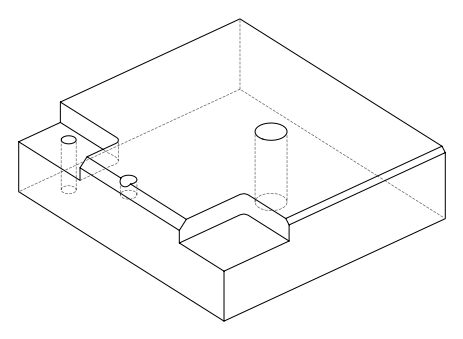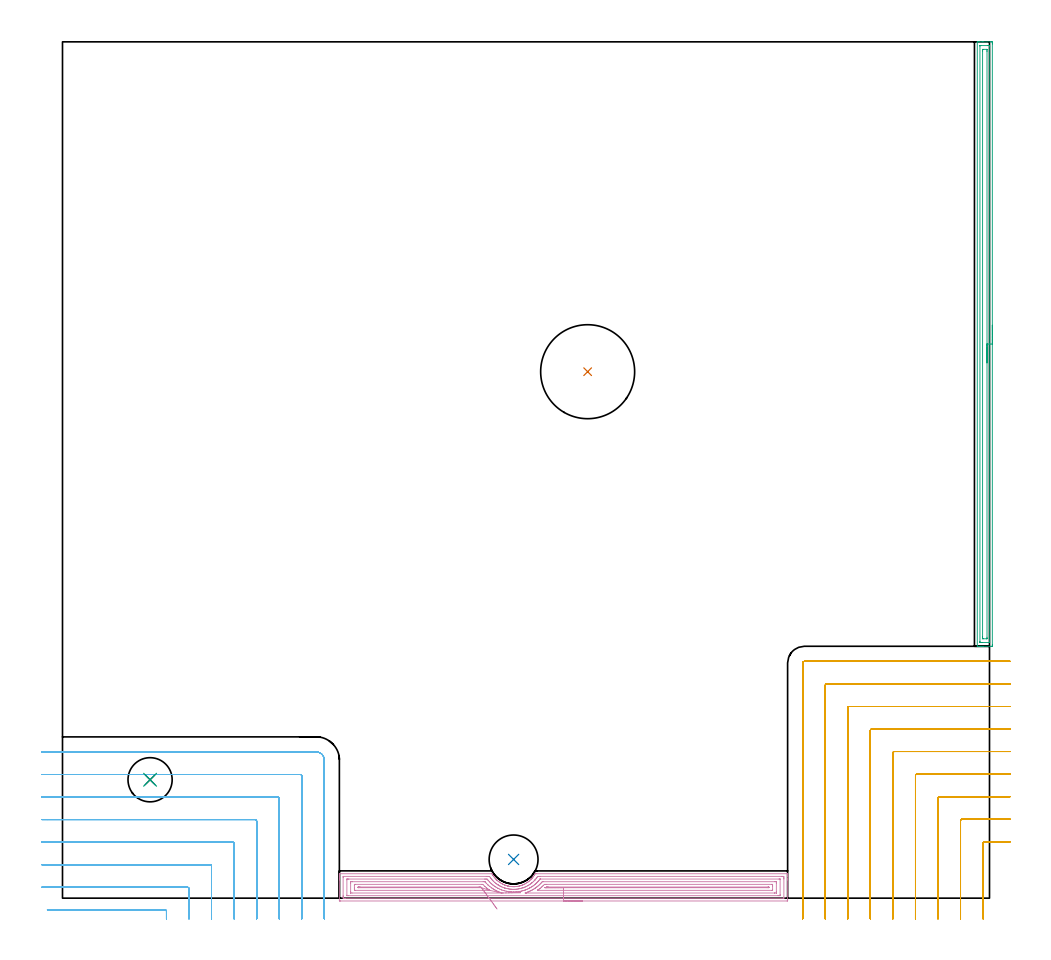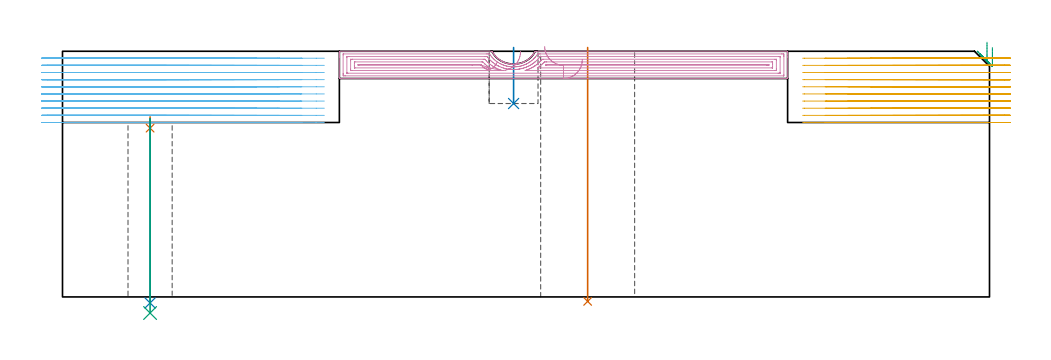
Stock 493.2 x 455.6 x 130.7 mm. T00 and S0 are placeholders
(PLAN: 9 operations, 6 tool changes, 77.8 min)
(1 INDEXABLE_INSERT_DRILL_THROUGH_HOLE_FROM_SOLID | STEP1HOLE_1 | NXT0302_038 | 0.54 min | 256520 mm3)
(2 INDEXABLE_INSERT_DRILL_BLIND_HOLE_FROM_SOLID | STEP1POCKET | UGT0302_005 | 0.12 min | 14730 mm3)
(3 AREA_MILL | FG_CHAMFER_SURFACE | UGT0205_001 | 7.94 min | 10464 mm3)
(4 AREA_MILL_1 | FG_CHAMFER_SURFACE_1 | UGT0205_001 | 11.38 min | 26234 mm3)
(5 MILL_CORNER_NOTCH_RECTANGULAR | CORNER_NOTCH_RECTANGULAR | NXT0201_012 | Follow Part, ap 4, ae 75% | 29.82 min | 543941 mm3)
(6 MILL_CORNER_NOTCH_RECTANGULAR_1 | CORNER_NOTCH_RECTANGULAR_1 | NXT0201_012 | Follow Part, ap 4, ae 75% | 27.08 min | 477050 mm3)
(7 SPOT_DRILL | STEP1HOLE | NXT0321_9005460120000 | 0.06 min | 186 mm3)
(8 DRILL_THROUGH_HOLE_INTO_CENTER | STEP1HOLE | NXT0301_065 | 0.4 min | 6250 mm3)
(9 DRILL_TO_ENLARGE_THROUGH_HOLE | STEP1HOLE | UGT0301_056 | 0.42 min | 33741 mm3)
(TOOL NXT0302_038 | Index. Insert Drill 50mm [880-D5000L50-04] | D50 PA176 FL200 Z2)
(TOOL UGT0302_005 | Indexable Insert Drill 26mm | D26 PA180 FL50 Z2)
(TOOL UGT0205_001 | Chamfer Mill 20 x 3 x 45 deg. | D20 FL50 Z2)
(TOOL NXT0201_012 | ENDMILL 16mm [2P460-1600-NA 1630] | D16 FL38 Z6)
(TOOL NXT0321_9005460120000 | NC Spot Drill, 142deg, 12mm, Carbide, Uncoated | D12 PA142 FL30 Z2)
(TOOL NXT0301_065 | Carbide Drill 9.4mm [860.1-0940-075A1-MM 2214] | D9.4 PA140 FL98 Z2)
(TOOL UGT0301_056 | Twist Drill 23.5 mm | D23.5 PA118 FL155 Z2)
(OP 1 INDEXABLE_INSERT_DRILL_THROUGH_HOLE_FROM_SOLID)
G17 G21 G94 G90
T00 M6
G54
G17 G0 G90 X279.4 Y280.1 S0 M3
G43 Z140.7 H1
G94 G81 G98 Z-2.373 F250. R132.7
G80
M5
M2
(OP 2 INDEXABLE_INSERT_DRILL_BLIND_HOLE_FROM_SOLID)
G17 G21 G94 G90
T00 M6
G54
G17 G0 G90 X240. Y20.6 S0 M3
G43 Z140.7 H0
G94 G81 G98 Z102.9 F250. R132.7
G80
M5
M2
(OP 3 AREA_MILL)
G17 G21 G94 G90
T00 M6
G54
G17 G0 G90 X494.7 Y304.8 S1061 M3
G43 Z140.7 H0
Z132.7
G94 G1 Y304.762 Z131.828 F250.
Y304.648 Z130.964
Y304.459 Z130.112
Y304.197 Z129.28
Y303.863 Z128.474
Y303.46 Z127.7
Y302.992 Z126.964
Y302.46 Z126.272
Y301.871 Z125.629
Y301.228 Z125.04
Y300.536 Z124.508
Y299.8 Z124.04
Y299.026 Z123.637
Y298.22 Z123.303
Y297.388 Z123.041
Y296.537 Z122.852
Y295.672 Z122.738
Y294.8 Z122.7
Y135.024
X494.699 Y134.605 Z122.701
X494.695 Y134.136 Z122.703
X494.692 Y134.009 Z122.706
X494.231 Y134. Z123.166
X489.817 Z127.577
X489.249 Z128.147
X488.935 Z128.462
X488.367 Z129.029
X488.052 Z129.343
X487.034 Z130.365
X486.709 Y134.007 Z130.681
X486.702 Y134.008 Z130.688
X486.7 Y134.159 Z130.7
Y455.441
X486.702 Y455.593 Z130.688
X486.71 Y455.6 Z130.681
X487.035 Z130.365
X487.422 Z129.977
X488.052 Z129.343
X489.249 Z128.147
X489.817 Z127.577
X493.947 Z123.45
X494.231 Y455.597 Z123.166
X494.692 Y455.591 Z122.706
X494.695 Y455.464 Z122.703
X494.699 Y454.995 Z122.701
X494.7 Y454.52 Z122.7
Y294.8
X493.286 Z124.114
X493.285 Y136.183 Z124.115
X493.284 Y136.079 Z124.116
X493.281 Y136.029 Z124.119
X493.28 Y136.011 Z124.12
X493.237 Y136.009 Z124.163
X492.85 Y136.002 Z124.55
X489.321 Y136. Z128.079
X488.935 Y136.001 Z128.465
X488.436 Y136.002 Z128.964
X488.221 Y136.01 Z129.179
X488.121 Y136.015 Z129.279
X488.115 Y136.326 Z129.285
Y136.39
Y453.417
X488.116 Y453.521 Z129.284
X488.119 Y453.571 Z129.281
X488.12 Y453.589 Z129.28
X488.163 Y453.591 Z129.237
X488.55 Y453.598 Z128.85
X492.079 Y453.6 Z125.321
X492.465 Z124.935
X492.964 Y453.598 Z124.436
X493.179 Y453.59 Z124.221
X493.279 Y453.585 Z124.121
X493.285 Y453.274 Z124.115
Y453.21
X493.286 Y294.8 Z124.114
X491.872 Z125.528
X491.871 Y138.776 Z125.529
X491.868 Y138.175 Z125.532
X491.865 Y138.032 Z125.535
X491.856 Y138.01 Z125.544
X491.814 Y138.004 Z125.586
X491.755 Y138.001 Z125.645
X489.817 Z127.583
X489.644 Y138.005 Z127.756
X489.535 Y138.01 Z127.865
X489.532 Y138.078 Z127.868
X489.529 Y138.175 Z127.871
X489.528 Y138.467 Z127.872
Y139.068
X489.529 Y450.824 Z127.871
X489.532 Y451.425 Z127.868
X489.535 Y451.568 Z127.865
X489.544 Y451.59 Z127.856
X489.586 Y451.596 Z127.814
X489.645 Y451.599 Z127.755
X491.583 Z125.817
X491.756 Y451.595 Z125.644
X491.865 Y451.59 Z125.535
X491.868 Y451.522 Z125.532
X491.87 Y451.425 Z125.53
X491.871 Y451.133 Z125.529
X491.872 Y450.532 Z125.528
Y294.8
Y293.928 Z125.566
Y293.064 Z125.68
Y292.212 Z125.869
Y291.38 Z126.132
Y290.574 Z126.465
Y289.8 Z126.868
Y289.064 Z127.337
Y288.372 Z127.868
Y287.729 Z128.457
Y287.14 Z129.101
Y286.609 Z129.793
Y286.14 Z130.528
Y285.737 Z131.302
Y285.403 Z132.108
Y285.141 Z132.94
Y284.952 Z133.792
Y284.838 Z134.657
Y284.8 Z135.528
G0 Z140.7
M5
M2
(OP 4 AREA_MILL_1)
G17 G21 G94 G90
T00 M6
G54
G17 G0 G90 X276.55 Y-1.5 S1061 M3
G43 Z140.7 H0
Z126.2
G94 G1 X276.512 Z125.328 F250.
X276.398 Z124.463
X276.209 Z123.612
X275.947 Z122.78
X275.613 Z121.974
X275.21 Z121.2
X274.742 Z120.464
X274.21 Z119.772
X273.621 Z119.129
X272.978 Z118.54
X272.286 Z118.008
X271.55 Z117.54
X270.776 Z117.137
X269.97 Z116.803
X269.138 Z116.541
X268.286 Z116.352
X267.422 Z116.238
X266.55 Z116.2
X147.901
X147.58 Y-1.497 Z116.202
X147.31 Y-1.492 Z116.206
X147.3 Y-1.217 Z116.48
Y9.756 Z127.45
Y10.338 Z128.035
Y10.646 Z128.342
Y11.228 Z128.924
Y11.536 Z129.231
Y12.153 Z129.852
Y12.603 Z130.302
X147.307 Y12.957 Z130.649
X147.31 Y12.997 Z130.688
X147.455 Y13. Z130.7
X228.19
X228.513 Y12.994 Z130.691
X228.585 Y12.886 Z130.586
X228.721 Y12.647 Z130.347
X228.853 Y12.426 Z130.126
X229.036 Y12.121 Z129.82
X229.125 Y11.981 Z129.678
X229.171 Y11.914 Z129.613
X229.377 Y11.616 Z129.315
X229.654 Y11.235 Z128.934
X229.826 Y11.013 Z128.713
X229.974 Y10.829 Z128.529
X230.002 Y10.795 Z128.494
X230.391 Y10.351 Z128.047
X230.569 Y10.162 Z127.858
X230.638 Y10.088 Z127.784
X230.866 Y9.856 Z127.555
X230.893 Y9.829 Z127.527
X230.972 Y9.756 Z127.452
X231.088 Y9.645 Z127.345
X231.163 Y9.574 Z127.274
X231.28 Y9.466 Z127.162
X231.288 Y9.459 Z127.155
X231.461 Y9.306 Z127.002
X231.529 Y9.245 Z126.941
X231.785 Y9.031 Z126.728
X232.373 Y8.579 Z126.278
X232.464 Y8.513 Z126.213
X232.676 Y8.363 Z126.063
X233.119 Y8.078 Z125.777
X233.567 Y7.806 Z125.506
X233.605 Y7.785 Z125.485
X233.771 Y7.693 Z125.392
X233.988 Y7.581 Z125.278
X234.113 Y7.516 Z125.213
X234.277 Y7.434 Z125.134
X234.459 Y7.345 Z125.044
X234.903 Y7.148 Z124.845
X235.054 Y7.085 Z124.784
X235.182 Y7.033 Z124.732
X235.326 Y6.976 Z124.671
X235.35 Y6.966 Z124.662
X235.509 Y6.907 Z124.604
X235.774 Y6.808 Z124.506
X236.242 Y6.661 Z124.358
X236.687 Y6.536 Z124.234
X236.863 Y6.492 Z124.191
X236.957 Y6.469 Z124.168
X237.111 Y6.432 Z124.129
X237.133 Y6.427 Z124.124
X237.427 Y6.365 Z124.064
X237.578 Y6.334 Z124.033
X238.025 Y6.258 Z123.956
X238.47 Y6.197 Z123.896
X238.792 Y6.165 Z123.861
X238.916 Y6.154 Z123.847
X238.945 Y6.152 Z123.844
X239.259 Y6.128 Z123.826
X239.361 Y6.121 Z123.819
X239.752 Y6.105 Z123.801
X239.993 Z123.803
X240.076 Y6.11 Z123.795
X240.253 Y6.109 Z123.801
X240.394 Y6.113 Z123.808
X240.4 Y6.114
X240.679 Y6.126 Z123.818
X240.699 Z123.819
X241.145 Y6.157 Z123.854
X241.316 Y6.175 Z123.873
X241.51 Y6.195 Z123.894
X241.571 Y6.203 Z123.899
X241.59 Y6.204 Z123.902
X242.036 Y6.267 Z123.966
X242.482 Y6.345 Z124.045
X242.928 Y6.44 Z124.14
X243.136 Y6.492 Z124.192
X243.373 Y6.551 Z124.25
X243.52 Y6.593 Z124.292
X243.801 Y6.675 Z124.372
X244.228 Y6.808 Z124.506
X244.572 Y6.944 Z124.642
X244.694 Y6.992 Z124.69
X244.86 Y7.057 Z124.757
X244.931 Y7.085 Z124.785
X245.14 Y7.169 Z124.865
X245.156 Y7.176 Z124.872
X245.515 Y7.335 Z125.035
X245.604 Y7.375 Z125.074
X246.047 Y7.596 Z125.293
X246.229 Y7.694 Z125.392
X246.939 Y8.116 Z125.816
X247.171 Y8.272 Z125.972
X247.629 Y8.578 Z126.278
X247.83 Y8.726 Z126.426
X248.28 Y9.09 Z126.787
X248.366 Y9.162 Z126.859
X248.722 Y9.464 Z127.164
X249.086 Y9.816 Z127.516
X249.173 Y9.901 Z127.6
X249.466 Y10.201 Z127.897
X249.6 Y10.336 Z128.035
X249.613 Y10.35 Z128.049
X249.793 Y10.568 Z128.268
X249.857 Y10.646 Z128.343
X249.897 Y10.695 Z128.393
X250.343 Y11.235 Z128.934
X250.504 Y11.446 Z129.145
X250.955 Y12.121 Z129.82
X251.413 Y12.876 Z130.575
X251.487 Y12.994 Z130.692
X252.276 Y13. Z130.7
X385.645
X385.79 Y12.997 Z130.688
X385.793 Y12.957 Z130.649
X385.8 Y12.603 Z130.302
Y12.153 Z129.852
Y11.536 Z129.231
Y10.338 Z128.035
Y9.756 Z127.45
Y-0.926 Z116.771
X385.798 Y-1.22 Z116.478
X385.79 Y-1.492 Z116.206
X385.517 Y-1.499 Z116.199
X266.55 Y-1.5 Z116.2
Y-0.086 Z117.614
X150.577
X149.731 Y-0.082 Z117.618
X149.685 Y-0.079 Z117.621
X149.31 Y-0.036 Z117.664
X149.303 Y0.345 Z118.045
X149.301 Y0.854 Z118.554
X149.3 Y1.238 Z118.938
X149.301 Y11.029 Z128.729
X149.308 Y11.536 Z129.236
X149.31 Y11.577 Z129.277
X149.486 Y11.583 Z129.283
X149.585 Y11.585 Z129.285
X225.464 Y11.586 Z129.286
X226.358 Y11.584 Z129.284
X226.405 Y11.582 Z129.282
X227.204 Y11.536 Z129.236
X227.298 Y11.405 Z129.105
X227.614 Y10.962 Z128.662
X227.844 Y10.646 Z128.346
X228.19 Y10.2 Z127.9
X228.57 Y9.756 Z127.456
X229.082 Y9.204 Z126.904
X229.426 Y8.866 Z126.566
X229.974 Y8.365 Z126.065
X230.451 Y7.975 Z125.675
X230.866 Y7.657 Z125.357
X231.2 Y7.417 Z125.117
X231.692 Y7.085 Z124.785
X231.758 Y7.042 Z124.742
X231.873 Y6.971 Z124.671
X232.65 Y6.528 Z124.228
X232.782 Y6.458 Z124.158
X233.304 Y6.195 Z123.895
X233.542 Y6.084 Z123.784
X233.745 Y5.993 Z123.693
X234.434 Y5.714 Z123.414
X234.607 Y5.648 Z123.348
X234.885 Y5.548 Z123.248
X235.27 Y5.419 Z123.119
X235.326 Y5.4 Z123.1
X235.368 Y5.388 Z123.088
X235.653 Y5.305 Z123.005
X236.219 Y5.158 Z122.858
X236.414 Y5.11 Z122.81
X237.111 Y4.966 Z122.666
X237.522 Y4.895 Z122.595
X238.003 Y4.826 Z122.526
X238.197 Y4.802 Z122.502
X238.727 Y4.749 Z122.449
X238.895 Y4.737 Z122.437
X239.497 Y4.704 Z122.404
X239.787 Y4.696 Z122.396
X240.392 Y4.701 Z122.401
X240.679 Y4.713 Z122.413
X241.238 Y4.748 Z122.448
X241.571 Y4.778 Z122.478
X242.045 Y4.832 Z122.532
X242.463 Y4.892 Z122.592
X242.815 Y4.954 Z122.654
X243.355 Y5.062 Z122.762
X243.556 Y5.105 Z122.805
X244.247 Y5.276 Z122.976
X244.27 Y5.282 Z122.982
X244.35 Y5.305 Z123.005
X244.954 Y5.49 Z123.19
X245.034 Y5.516 Z123.216
X245.14 Y5.554 Z123.254
X245.602 Y5.734 Z123.434
X246.032 Y5.905 Z123.605
X246.236 Y5.992 Z123.692
X246.699 Y6.195 Z123.895
X246.88 Y6.282 Z123.982
X246.924 Y6.303 Z124.003
X247.436 Y6.574 Z124.274
X247.816 Y6.793 Z124.493
X247.999 Y6.902 Z124.602
X248.297 Y7.085 Z124.785
X248.546 Y7.247 Z124.947
X248.708 Y7.356 Z125.056
X249.074 Y7.611 Z125.311
X249.559 Y7.975 Z125.675
X249.575 Y7.988 Z125.688
X249.6 Y8.008 Z125.708
X249.769 Y8.144 Z125.844
X250.492 Y8.782 Z126.482
X250.535 Y8.823 Z126.523
X250.579 Y8.866 Z126.566
X250.978 Y9.271 Z126.971
X251.384 Y9.692 Z127.392
X251.414 Y9.726 Z127.426
X251.439 Y9.756 Z127.456
X251.815 Y10.216 Z127.916
X252.164 Y10.646 Z128.346
X252.213 Y10.709 Z128.409
X252.276 Y10.793 Z128.493
X252.579 Y11.234 Z128.934
X252.787 Y11.536 Z129.236
X253.125 Y11.579 Z129.279
X253.168 Y11.581 Z129.281
X254.011 Y11.586 Z129.286
X254.061
X382.523
X383.369 Y11.582 Z129.282
X383.415 Y11.579 Z129.279
X383.79 Y11.536 Z129.236
X383.797 Y11.155 Z128.855
X383.799 Y10.646 Z128.346
X383.8 Y10.262 Z127.962
X383.799 Y0.471 Z118.171
X383.792 Y-0.036 Z117.664
X383.79 Y-0.077 Z117.623
X383.614 Y-0.083 Z117.617
X383.515 Y-0.085 Z117.615
X266.55 Y-0.086 Z117.614
Y1.328 Z119.028
X151.885 Y1.329 Z119.029
X151.469 Y1.331 Z119.031
X151.331 Y1.334 Z119.034
X151.315 Y1.335 Z119.035
X151.31 Y1.374 Z119.074
X151.304 Y1.463 Z119.163
X151.301 Y1.576 Z119.276
Y9.756 Z127.456
X151.302 Y9.922 Z127.622
X151.31 Y10.092 Z127.792
X151.322 Y10.165 Z127.865
X151.365 Y10.167 Z127.867
X151.469 Y10.169 Z127.869
X151.945 Y10.171 Z127.871
X152.361
X224.621
X225.098 Y10.17 Z127.87
X225.513 Y10.168 Z127.868
X225.924 Y10.164 Z127.864
X226.245 Y9.756 Z127.456
X226.405 Y9.555 Z127.255
X227.004 Y8.866 Z126.566
X227.298 Y8.549 Z126.249
X227.872 Y7.975 Z125.675
X228.19 Y7.682 Z125.382
X228.509 Y7.401 Z125.101
X228.892 Y7.085 Z124.785
X229.082 Y6.935 Z124.635
X229.697 Y6.471 Z124.171
X229.974 Y6.285 Z123.985
X230.111 Y6.195 Z123.895
X230.575 Y5.903 Z123.603
X230.866 Y5.733 Z123.433
X231.621 Y5.305 Z123.005
X231.758 Y5.233 Z122.933
X231.904 Y5.159 Z122.859
X232.65 Y4.815 Z122.515
X233.5 Y4.457 Z122.157
X233.542 Y4.441 Z122.141
X233.615 Y4.415 Z122.115
X234.434 Y4.14 Z121.84
X234.83 Y4.02 Z121.72
X235.326 Y3.887 Z121.587
X236.027 Y3.715 Z121.415
X236.219 Y3.676 Z121.376
X236.988 Y3.525 Z121.225
X237.111 Y3.504 Z121.204
X237.134 Y3.501 Z121.201
X238.003 Y3.393 Z121.093
X238.151 Y3.376 Z121.076
X238.895 Y3.319 Z121.019
X239.114 Y3.306 Z121.006
X239.787 Y3.282 Z120.982
X240.029 Y3.283 Z120.983
X240.679 Y3.296 Z120.996
X240.898 Y3.307 Z121.007
X241.571 Y3.351 Z121.051
X241.731 Y3.365 Z121.065
X242.463 Y3.445 Z121.145
X242.534 Y3.454 Z121.154
X243.012 Y3.525 Z121.225
X243.304 Y3.576 Z121.276
X243.355 Y3.586 Z121.286
X244.041 Y3.731 Z121.431
X244.247 Y3.778 Z121.478
X244.755 Y3.908 Z121.608
X245.14 Y4.013 Z121.713
X245.449 Y4.106 Z121.806
X246.032 Y4.29 Z121.99
X246.125 Y4.322 Z122.022
X246.37 Y4.415 Z122.115
X246.766 Y4.572 Z122.272
X246.924 Y4.637 Z122.337
X247.393 Y4.836 Z122.536
X247.816 Y5.027 Z122.727
X248.004 Y5.117 Z122.817
X248.382 Y5.305 Z123.005
X248.595 Y5.417 Z123.117
X248.708 Y5.479 Z123.179
X249.158 Y5.746 Z123.446
X249.6 Y6.011 Z123.711
X249.713 Y6.082 Z123.782
X249.885 Y6.195 Z123.895
X250.246 Y6.441 Z124.141
X250.492 Y6.613 Z124.313
X250.762 Y6.816 Z124.516
X251.11 Y7.085 Z124.785
X251.262 Y7.208 Z124.908
X251.384 Y7.311 Z125.011
X251.738 Y7.623 Z125.323
X252.133 Y7.975 Z125.675
X252.207 Y8.045 Z125.745
X252.276 Y8.112 Z125.812
X252.649 Y8.494 Z126.194
X253.006 Y8.866 Z126.566
X253.084 Y8.95 Z126.65
X253.168 Y9.047 Z126.747
X253.488 Y9.437 Z127.137
X253.748 Y9.756 Z127.456
X253.887 Y9.929 Z127.629
X254.061 Y10.147 Z127.847
X254.082 Y10.165 Z127.865
X254.092 Y10.168 Z127.868
X254.12 Y10.17 Z127.87
X254.179 Y10.171 Z127.871
X254.298
X381.215
X381.631 Y10.169 Z127.869
X381.769 Y10.166 Z127.866
X381.785 Y10.165 Z127.865
X381.79 Y10.126 Z127.826
X381.796 Y10.037 Z127.737
X381.799 Y9.924 Z127.624
Y1.744 Z119.444
X381.798 Y1.578 Z119.278
X381.79 Y1.408 Z119.108
X381.778 Y1.335 Z119.035
X381.735 Y1.333 Z119.033
X381.631 Y1.331 Z119.031
X381.155 Y1.329 Z119.029
X380.739 Y1.328 Z119.028
X266.55
Y2.743 Z120.443
X246.924
X246.814 Y2.744 Z120.444
X246.409 Y2.75 Z120.45
X246.122 Y2.758 Z120.458
X246.761 Y2.967 Z120.667
X246.924 Y3.025 Z120.725
X247.289 Y3.16 Z120.86
X247.478 Y3.233 Z120.933
X247.816 Y3.366 Z121.066
X247.929 Y3.412 Z121.112
X248.201 Y3.525 Z121.225
X248.554 Y3.679 Z121.379
X248.708 Y3.749 Z121.449
X249.159 Y3.965 Z121.665
X249.6 Y4.185 Z121.885
X249.751 Y4.264 Z121.964
X250.026 Y4.415 Z122.115
X250.32 Y4.586 Z122.286
X250.492 Y4.689 Z122.389
X250.873 Y4.924 Z122.624
X251.384 Y5.251 Z122.951
X251.417 Y5.273 Z122.973
X251.464 Y5.305 Z123.005
X251.941 Y5.639 Z123.339
X252.276 Y5.889 Z123.589
X252.449 Y6.023 Z123.723
X252.663 Y6.195 Z123.895
X252.938 Y6.425 Z124.125
X253.168 Y6.622 Z124.322
X253.414 Y6.841 Z124.541
X253.683 Y7.085 Z124.785
X253.877 Y7.269 Z124.969
X254.061 Y7.448 Z125.148
X254.321 Y7.715 Z125.415
X254.569 Y7.975 Z125.675
X254.752 Y8.176 Z125.876
X254.953 Y8.403 Z126.103
X255.169 Y8.65 Z126.35
X255.263 Y8.75 Z126.45
X255.954 Y8.757 Z126.457
X379.064
X379.751 Y8.751 Z126.451
X379.786
X379.79 Y8.713 Z126.413
X379.795 Y8.614 Z126.314
X379.798 Y8.417 Z126.117
X379.8 Y8.022 Z125.722
Y3.525 Z121.225
X379.798 Y3.103 Z120.803
X379.794 Y2.892 Z120.592
X379.79 Y2.787 Z120.487
X379.782 Y2.749 Z120.449
X379.733 Y2.748 Z120.448
X378.955 Y2.743 Z120.443
X378.846
X266.55
Y4.157 Z121.857
X253.168
X252.91 Y4.159 Z121.859
X252.738 Y4.161 Z121.861
X252.697 Y4.163 Z121.863
X252.793 Y4.236 Z121.936
X252.922 Y4.33 Z122.03
X253.042 Y4.415 Z122.115
X253.116 Y4.467 Z122.167
X253.168 Y4.504 Z122.204
X253.628 Y4.846 Z122.546
X254.061 Y5.174 Z122.874
X254.134 Y5.232 Z122.932
X254.221 Y5.305 Z123.005
X254.953 Y5.94 Z123.64
X255.234 Y6.195 Z123.895
X255.547 Y6.493 Z124.193
X255.845 Y6.783 Z124.483
X256.338 Y7.284 Z124.984
X256.397 Y7.336 Z125.036
X256.483 Y7.339 Z125.039
X256.737 Y7.341 Z125.041
X257.371 Y7.343 Z125.043
X257.629
X377.429
X377.601 Y7.341 Z125.041
X377.738 Y7.338 Z125.038
X377.778 Y7.336 Z125.036
X377.79 Y7.328 Z125.028
X377.792 Y7.294 Z124.994
X377.796 Y7.085 Z124.785
X377.8 Y6.457 Z124.157
Y6.195 Z123.895
Y4.677 Z122.377
X377.799 Y4.415 Z122.115
X377.797 Y4.258 Z121.958
X377.793 Y4.18 Z121.88
X377.791 Y4.166 Z121.866
X377.76 Y4.163 Z121.863
X377.687 Y4.16 Z121.86
X377.428 Y4.157 Z121.857
X266.55
Y5.571 Z123.271
X257.629
X257.361 Y5.572 Z123.272
X257.178 Y5.575 Z123.275
X257.123 Y5.578 Z123.278
X257.104 Y5.582 Z123.282
X257.122 Y5.602 Z123.302
X257.18 Y5.662 Z123.362
X257.227 Y5.706 Z123.406
X257.473 Y5.922 Z123.622
X257.629 Y5.925 Z123.625
X257.897 Y5.928 Z123.628
X258.163 Y5.929 Z123.629
X258.521
X375.386 Y5.928 Z123.628
X375.655 Y5.927 Z123.627
X375.749 Y5.924 Z123.624
X375.788 Y5.922 Z123.622
X375.791 Y5.9 Z123.6
X375.797 Y5.785 Z123.485
X375.793 Y5.635 Z123.335
X375.79 Y5.587 Z123.287
X375.78 Y5.578 Z123.278
X375.744 Y5.577 Z123.277
X375.386 Y5.573 Z123.273
X375.119 Y5.571 Z123.271
X374.761
X266.55
X265.678 Z123.309
X264.813 Z123.423
X263.962 Z123.612
X263.13 Z123.874
X262.324 Z124.208
X261.55 Z124.611
X260.814 Z125.08
X260.122 Z125.611
X259.479 Z126.2
X258.89 Z126.843
X258.358 Z127.535
X257.89 Z128.271
X257.487 Z129.045
X257.153 Z129.851
X256.891 Z130.683
X256.702 Z131.535
X256.588 Z132.399
X256.55 Z133.271
G0 X243.667 Y2.907 Z130.608
G1 X243.643 Y2.906 Z129.736
X243.543 Y2.905 Z128.869
X243.368 Y2.902 Z128.015
X243.119 Y2.898 Z127.179
X242.798 Y2.893 Z126.367
X242.407 Y2.887 Z125.587
X241.951 Y2.879 Z124.844
X241.431 Y2.871 Z124.143
X240.852 Y2.862 Z123.491
X240.218 Y2.851 Z122.891
X239.535 Y2.841 Z122.349
X238.807 Y2.829 Z121.869
X238.039 Y2.817 Z121.454
X237.239 Y2.804 Z121.107
X236.411 Y2.791 Z120.831
X235.563 Y2.777 Z120.629
X234.7 Y2.763 Z120.501
X233.829 Y2.749 Z120.449
X233.542 Y2.745 Z120.445
X233.433 Y2.743 Z120.443
X154.036
X153.348 Y2.749 Z120.449
X153.314
X153.31 Y2.787 Z120.487
X153.305 Y2.886 Z120.586
X153.302 Y3.083 Z120.783
X153.3 Y3.478 Z121.178
Y7.975 Z125.675
X153.302 Y8.397 Z126.097
X153.306 Y8.608 Z126.308
X153.31 Y8.713 Z126.413
X153.318 Y8.751 Z126.451
X153.367 Y8.752 Z126.452
X154.145 Y8.757 Z126.457
X154.254
X223.838
X224.621 Y8.752 Z126.452
X224.737 Y8.75 Z126.45
X224.779 Y8.709 Z126.409
X224.825 Y8.663 Z126.363
X225.432 Y7.975 Z125.675
X225.513 Y7.887 Z125.587
X226.314 Y7.085 Z124.785
X226.405 Y6.998 Z124.698
X227.164 Y6.328 Z124.028
X227.298 Y6.22 Z123.92
X227.329 Y6.195 Z123.895
X228.19 Y5.549 Z123.249
X228.54 Y5.305 Z123.005
X229.082 Y4.952 Z122.652
X229.352 Y4.783 Z122.483
X229.963 Y4.425 Z122.125
X229.982 Y4.415 Z122.115
X230.558 Y4.108 Z121.808
X230.866 Y3.956 Z121.656
X231.735 Y3.548 Z121.248
X232.65 Y3.183 Z120.883
X233.335 Y2.936 Z120.636
X233.542 Y2.859 Z120.559
X233.829 Y2.749 Z120.449
X227.3 Y4.162 Z121.862
X227.298 Y4.161 Z121.861
X226.663 Y4.157 Z121.857
X155.671
X155.499 Y4.159 Z121.859
X155.361 Y4.162 Z121.862
X155.322 Y4.164 Z121.864
X155.31 Y4.172 Z121.872
X155.308 Y4.206 Z121.906
X155.304 Y4.415 Z122.115
X155.3 Y5.043 Z122.743
Y5.305 Z123.005
Y6.823 Z124.523
X155.301 Y7.085 Z124.785
X155.303 Y7.242 Z124.942
X155.307 Y7.32 Z125.02
X155.309 Y7.334 Z125.034
X155.34 Y7.337 Z125.037
X155.413 Y7.34 Z125.04
X155.672 Y7.343 Z125.043
X222.837 Y7.342 Z125.042
X223.475 Y7.339 Z125.039
X223.598 Y7.336 Z125.036
X223.629 Y7.328 Z125.028
X224.621 Y6.326 Z124.026
X224.762 Y6.195 Z123.895
X225.513 Y5.532 Z123.232
X225.785 Y5.305 Z123.005
X226.405 Y4.83 Z122.53
X226.966 Y4.415 Z122.115
X227.298 Y4.172 Z121.872
X227.3 Y4.162 Z121.862
X222.901 Y5.58 Z123.28
X222.895 Y5.578 Z123.278
X222.837 Y5.575 Z123.275
X222.569 Y5.572 Z123.272
X217.947 Y5.571 Z123.271
X157.714
X157.445 Y5.573 Z123.273
X157.351 Y5.576 Z123.276
X157.312 Y5.578 Z123.278
X157.309 Y5.6 Z123.3
X157.303 Y5.715 Z123.415
X157.307 Y5.865 Z123.565
X157.31 Y5.913 Z123.613
X157.32 Y5.922 Z123.622
X157.356 Y5.923 Z123.623
X157.714 Y5.927 Z123.627
X157.981 Y5.929 Z123.629
X158.339
X221.586
X221.945 Y5.928 Z123.628
X222.215 Y5.925 Z123.625
X222.562 Y5.919 Z123.619
X222.837 Y5.652 Z123.352
X222.894 Y5.589 Z123.289
X222.901 Y5.58 Z123.28
X223.315 Y5.014 Z122.763
X223.755 Y4.413 Z122.308
X224.217 Y3.782 Z121.92
X224.696 Y3.127 Z121.602
X225.191 Y2.451 Z121.355
X225.696 Y1.761 Z121.183
X226.208 Y1.062 Z121.086
X226.723 Y0.358 Z121.064
X227.237 Y-0.345 Z121.119
X227.746 Y-1.041 Z121.249
X228.247 Y-1.725 Z121.455
X228.735 Y-2.392 Z121.733
X229.208 Y-3.037 Z122.082
X229.66 Y-3.655 Z122.5
X230.089 Y-4.242 Z122.982
X230.492 Y-4.792 Z123.527
X230.865 Y-5.302 Z124.128
X231.206 Y-5.767 Z124.783
G0 Z140.7
M5
M2
(OP 5 MILL_CORNER_NOTCH_RECTANGULAR)
G17 G21 G94 G90
T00 M6
G54
G17 G0 G90 X504.2 Y30. S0 M3
G43 Z140.804 H1
Z127.004
G94 G1 X501.2 F250.
X490.593 F500.
G3 X489.8 Y29.207 R0.8
G1 Y-7.743
Y-8.
X489.792 Y-11. F250.
G0 Z140.804
X504.2 Y42.
Z127.004
G1 X501.2
X478.593 F500.
G3 X477.8 Y41.207 R0.8
G1 Y-7.743
Y-8.
X477.79 Y-11. F250.
G0 Z140.804
X504.2 Y54.
Z127.004
G1 X501.2
X466.594 F500.
G3 X465.8 Y53.206 R0.8
G1 Y-7.743
Y-8.
X465.789 Y-11. F250.
G0 Z140.804
X504.2 Y66.
Z127.004
G1 X501.2
X454.594 F500.
G3 X453.8 Y65.206 R0.8
G1 Y-7.743
X453.799 Y-8.
X453.787 Y-11. F250.
G0 Z140.804
X504.2 Y78.
Z127.004
G1 X501.2
X442.594 F500.
G3 X441.8 Y77.206 R0.8
G1 Y-7.743
X441.799 Y-8.
X441.783 Y-11. F250.
G0 Z140.804
X504.2 Y90.
Z127.004
G1 X501.2
X430.595 F500.
G3 X429.8 Y89.205 R0.8
G1 Y-7.743
X429.799 Y-8.
X429.778 Y-11. F250.
G0 Z140.804
X504.2 Y102.
Z127.004
G1 X501.2
X418.595 F500.
G3 X417.8 Y101.205 R0.8
G1 Y-7.743
G2 X417.799 Y-8. R24.
G1 X417.767 Y-11. F250.
G0 Z140.804
X504.2 Y114.
Z127.004
G1 X501.2
X406.595 F500.
G3 X405.8 Y113.205 R0.8
G1 Y-7.743
G2 X405.797 Y-8. R12.
G1 X405.733 Y-10.999 F250.
G0 Z140.804
X504.2 Y126.
Z127.004
G1 X501.2
X394.8 F500.
G3 X393.8 Y125. R1.
G1 Y-7.743
Y-10.743 F250.
G0 Z140.804
X504.2 Y30.
Z123.203
G1 X501.2
X490.593 F500.
G3 X489.8 Y29.207 R0.8
G1 Y-8.
Y-11. F250.
G0 Z140.804
X504.2 Y42.
Z123.203
G1 X501.2
X478.593 F500.
G3 X477.8 Y41.207 R0.8
G1 Y29.207
Y-8.
Y-11. F250.
G0 Z140.804
X504.2 Y54.
Z123.203
G1 X501.2
X466.594 F500.
G3 X465.8 Y53.206 R0.8
G1 Y41.207
Y-8.
Y-11. F250.
G0 Z140.804
X504.2 Y66.
Z123.203
G1 X501.2
X454.594 F500.
G3 X453.8 Y65.206 R0.8
G1 Y53.206
Y-8.
Y-11. F250.
G0 Z140.804
X504.2 Y78.
Z123.203
G1 X501.2
X442.594 F500.
G3 X441.8 Y77.206 R0.8
G1 Y65.206
Y-8.
X441.799 Y-11. F250.
G0 Z140.804
X504.2 Y90.
Z123.203
G1 X501.2
X430.595 F500.
G3 X429.8 Y89.205 R0.8
G1 Y77.206
Y-8.
X429.799 Y-11. F250.
G0 Z140.804
X504.2 Y102.
Z123.203
G1 X501.2
X418.595 F500.
G3 X417.8 Y101.205 R0.8
G1 Y89.205
Y-8.
X417.799 Y-11. F250.
G0 Z140.804
X504.2 Y114.
Z123.203
G1 X501.2
X406.595 F500.
G3 X405.8 Y113.205 R0.8
G1 Y101.205
Y-8.
X405.798 Y-11. F250.
G0 Z140.804
X504.2 Y126.
Z123.203
G1 X501.2
X394.8 F500.
G3 X393.8 Y125. R1.
G1 Y-7.99
Y-10.99 F250.
G0 Z140.804
X504.2 Y30.
Z119.403
G1 X501.2
X490.593 F500.
G3 X489.8 Y29.207 R0.8
G1 Y-8.
Y-11. F250.
G0 Z140.804
X504.2 Y42.
Z119.403
G1 X501.2
X478.593 F500.
G3 X477.8 Y41.207 R0.8
G1 Y-8.
Y-11. F250.
G0 Z140.804
X504.2 Y54.
Z119.403
G1 X501.2
X466.594 F500.
G3 X465.8 Y53.206 R0.8
G1 Y-8.
Y-11. F250.
G0 Z140.804
X504.2 Y66.
Z119.403
G1 X501.2
X454.594 F500.
G3 X453.8 Y65.206 R0.8
G1 Y-8.
Y-11. F250.
G0 Z140.804
X504.2 Y78.
Z119.403
G1 X501.2
X442.594 F500.
G3 X441.8 Y77.206 R0.8
G1 Y-8.
Y-11. F250.
G0 Z140.804
X504.2 Y90.
Z119.403
G1 X501.2
X430.595 F500.
G3 X429.8 Y89.205 R0.8
G1 Y-8.
Y-11. F250.
G0 Z140.804
X504.2 Y102.
Z119.403
G1 X501.2
X418.595 F500.
G3 X417.8 Y101.205 R0.8
G1 Y-8.
Y-11. F250.
G0 Z140.804
X504.2 Y114.
Z119.403
G1 X501.2
X406.595 F500.
G3 X405.8 Y113.205 R0.8
G1 Y-8.
Y-11. F250.
G0 Z140.804
X504.2 Y126.
Z119.403
G1 X501.2
X394.8 F500.
G3 X393.8 Y125. R1.
G1 Y-8.
Y-11. F250.
G0 Z140.804
X504.2 Y30.
Z115.603
G1 X501.2
X490.593 F500.
G3 X489.8 Y29.207 R0.8
G1 Y-8.
Y-11. F250.
G0 Z140.804
X504.2 Y42.
Z115.603
G1 X501.2
X478.593 F500.
G3 X477.8 Y41.207 R0.8
G1 Y-8.
Y-11. F250.
G0 Z140.804
X504.2 Y54.
Z115.603
G1 X501.2
X466.594 F500.
G3 X465.8 Y53.206 R0.8
G1 Y-8.
Y-11. F250.
G0 Z140.804
X504.2 Y66.
Z115.603
G1 X501.2
X454.594 F500.
G3 X453.8 Y65.206 R0.8
G1 Y-8.
Y-11. F250.
G0 Z140.804
X504.2 Y78.
Z115.603
G1 X501.2
X442.594 F500.
G3 X441.8 Y77.206 R0.8
G1 Y-8.
Y-11. F250.
G0 Z140.804
X504.2 Y90.
Z115.603
G1 X501.2
X430.595 F500.
G3 X429.8 Y89.205 R0.8
G1 Y-8.
Y-11. F250.
G0 Z140.804
X504.2 Y102.
Z115.603
G1 X501.2
X418.595 F500.
G3 X417.8 Y101.205 R0.8
G1 Y-8.
Y-11. F250.
G0 Z140.804
X504.2 Y114.
Z115.603
G1 X501.2
X406.595 F500.
G3 X405.8 Y113.205 R0.8
G1 Y-8.
Y-11. F250.
G0 Z140.804
X504.2 Y126.
Z115.603
G1 X501.2
X394.8 F500.
G3 X393.8 Y125. R1.
G1 Y-8.
Y-11. F250.
G0 Z140.804
X504.2 Y30.
Z111.802
G1 X501.2
X490.593 F500.
G3 X489.8 Y29.207 R0.8
G1 Y-8.
Y-11. F250.
G0 Z140.804
X504.2 Y42.
Z111.802
G1 X501.2
X478.593 F500.
G3 X477.8 Y41.207 R0.8
G1 Y-8.
Y-11. F250.
G0 Z140.804
X504.2 Y54.
Z111.802
G1 X501.2
X466.594 F500.
G3 X465.8 Y53.206 R0.8
G1 Y-8.
Y-11. F250.
G0 Z140.804
X504.2 Y66.
Z111.802
G1 X501.2
X454.594 F500.
G3 X453.8 Y65.206 R0.8
G1 Y-8.
Y-11. F250.
G0 Z140.804
X504.2 Y78.
Z111.802
G1 X501.2
X442.594 F500.
G3 X441.8 Y77.206 R0.8
G1 Y-8.
Y-11. F250.
G0 Z140.804
X504.2 Y90.
Z111.802
G1 X501.2
X430.595 F500.
G3 X429.8 Y89.205 R0.8
G1 Y-8.
Y-11. F250.
G0 Z140.804
X504.2 Y102.
Z111.802
G1 X501.2
X418.595 F500.
G3 X417.8 Y101.205 R0.8
G1 Y-8.
Y-11. F250.
G0 Z140.804
X504.2 Y114.
Z111.802
G1 X501.2
X406.595 F500.
G3 X405.8 Y113.205 R0.8
G1 Y-8.
Y-11. F250.
G0 Z140.804
X504.2 Y126.
Z111.802
G1 X501.2
X394.8 F500.
G3 X393.8 Y125. R1.
G1 Y-8.
Y-11. F250.
G0 Z140.804
X504.2 Y30.
Z108.002
G1 X501.2
X490.593 F500.
G3 X489.8 Y29.207 R0.8
G1 Y-8.
Y-11. F250.
G0 Z140.804
X504.2 Y42.
Z108.002
G1 X501.2
X478.593 F500.
G3 X477.8 Y41.207 R0.8
G1 Y-8.
Y-11. F250.
G0 Z140.804
X504.2 Y54.
Z108.002
G1 X501.2
X466.594 F500.
G3 X465.8 Y53.206 R0.8
G1 Y-8.
Y-11. F250.
G0 Z140.804
X504.2 Y66.
Z108.002
G1 X501.2
X454.594 F500.
G3 X453.8 Y65.206 R0.8
G1 Y-8.
Y-11. F250.
G0 Z140.804
X504.2 Y78.
Z108.002
G1 X501.2
X442.594 F500.
G3 X441.8 Y77.206 R0.8
G1 Y-8.
Y-11. F250.
G0 Z140.804
X504.2 Y90.
Z108.002
G1 X501.2
X430.595 F500.
G3 X429.8 Y89.205 R0.8
G1 Y-8.
Y-11. F250.
G0 Z140.804
X504.2 Y102.
Z108.002
G1 X501.2
X418.595 F500.
G3 X417.8 Y101.205 R0.8
G1 Y-8.
Y-11. F250.
G0 Z140.804
X504.2 Y114.
Z108.002
G1 X501.2
X406.595 F500.
G3 X405.8 Y113.205 R0.8
G1 Y-8.
Y-11. F250.
G0 Z140.804
X504.2 Y126.
Z108.002
G1 X501.2
X394.8 F500.
G3 X393.8 Y125. R1.
G1 Y-8.
Y-11. F250.
G0 Z140.804
X504.2 Y30.
Z104.201
G1 X501.2
X490.593 F500.
G3 X489.8 Y29.207 R0.8
G1 Y-8.
Y-11. F250.
G0 Z140.804
X504.2 Y42.
Z104.201
G1 X501.2
X478.593 F500.
G3 X477.8 Y41.207 R0.8
G1 Y-8.
Y-11. F250.
G0 Z140.804
X504.2 Y54.
Z104.201
G1 X501.2
X466.594 F500.
G3 X465.8 Y53.206 R0.8
G1 Y-8.
Y-11. F250.
G0 Z140.804
X504.2 Y66.
Z104.201
G1 X501.2
X454.594 F500.
G3 X453.8 Y65.206 R0.8
G1 Y-8.
Y-11. F250.
G0 Z140.804
X504.2 Y78.
Z104.201
G1 X501.2
X442.594 F500.
G3 X441.8 Y77.206 R0.8
G1 Y-8.
Y-11. F250.
G0 Z140.804
X504.2 Y90.
Z104.201
G1 X501.2
X430.595 F500.
G3 X429.8 Y89.205 R0.8
G1 Y-8.
Y-11. F250.
G0 Z140.804
X504.2 Y102.
Z104.201
G1 X501.2
X418.595 F500.
G3 X417.8 Y101.205 R0.8
G1 Y-8.
Y-11. F250.
G0 Z140.804
X504.2 Y114.
Z104.201
G1 X501.2
X406.595 F500.
G3 X405.8 Y113.205 R0.8
G1 Y-8.
Y-11. F250.
G0 Z140.804
X504.2 Y126.
Z104.201
G1 X501.2
X394.8 F500.
G3 X393.8 Y125. R1.
G1 Y-8.
Y-11. F250.
G0 Z140.804
X504.2 Y30.
Z100.401
G1 X501.2
X490.593 F500.
G3 X489.8 Y29.207 R0.8
G1 Y-8.
Y-11. F250.
G0 Z140.804
X504.2 Y42.
Z100.401
G1 X501.2
X478.593 F500.
G3 X477.8 Y41.207 R0.8
G1 Y-8.
Y-11. F250.
G0 Z140.804
X504.2 Y54.
Z100.401
G1 X501.2
X466.594 F500.
G3 X465.8 Y53.206 R0.8
G1 Y-8.
Y-11. F250.
G0 Z140.804
X504.2 Y66.
Z100.401
G1 X501.2
X454.594 F500.
G3 X453.8 Y65.206 R0.8
G1 Y-8.
Y-11. F250.
G0 Z140.804
X504.2 Y78.
Z100.401
G1 X501.2
X442.594 F500.
G3 X441.8 Y77.206 R0.8
G1 Y-8.
Y-11. F250.
G0 Z140.804
X504.2 Y90.
Z100.401
G1 X501.2
X430.595 F500.
G3 X429.8 Y89.205 R0.8
G1 Y-8.
Y-11. F250.
G0 Z140.804
X504.2 Y102.
Z100.401
G1 X501.2
X418.595 F500.
G3 X417.8 Y101.205 R0.8
G1 Y-8.
Y-11. F250.
G0 Z140.804
X504.2 Y114.
Z100.401
G1 X501.2
X406.595 F500.
G3 X405.8 Y113.205 R0.8
G1 Y-8.
Y-11. F250.
G0 Z140.804
X504.2 Y126.
Z100.401
G1 X501.2
X394.8 F500.
G3 X393.8 Y125. R1.
G1 Y-8.
Y-11. F250.
G0 Z140.804
X504.2 Y30.
Z96.6
G1 X501.2
X490.593 F500.
G3 X489.8 Y29.207 R0.8
G1 Y-8.
Y-11. F250.
G0 Z140.804
X504.2 Y42.
Z96.6
G1 X501.2
X478.593 F500.
G3 X477.8 Y41.207 R0.8
G1 Y-8.
Y-11. F250.
G0 Z140.804
X504.2 Y54.
Z96.6
G1 X501.2
X466.594 F500.
G3 X465.8 Y53.206 R0.8
G1 Y-8.
Y-11. F250.
G0 Z140.804
X504.2 Y66.
Z96.6
G1 X501.2
X454.594 F500.
G3 X453.8 Y65.206 R0.8
G1 Y-8.
Y-11. F250.
G0 Z140.804
X504.2 Y78.
Z96.6
G1 X501.2
X442.594 F500.
G3 X441.8 Y77.206 R0.8
G1 Y-8.
Y-11. F250.
G0 Z140.804
X504.2 Y90.
Z96.6
G1 X501.2
X430.595 F500.
G3 X429.8 Y89.205 R0.8
G1 Y-8.
Y-11. F250.
G0 Z140.804
X504.2 Y102.
Z96.6
G1 X501.2
X418.595 F500.
G3 X417.8 Y101.205 R0.8
G1 Y-8.
Y-11. F250.
G0 Z140.804
X504.2 Y114.
Z96.6
G1 X501.2
X406.595 F500.
G3 X405.8 Y113.205 R0.8
G1 Y-8.
Y-11. F250.
G0 Z140.804
X504.2 Y126.
Z96.6
G1 X501.2
X394.8 F500.
G3 X393.8 Y125. R1.
G1 Y-8.
Y-11. F250.
G0 Z140.804
X504.2 Y30.
Z92.8
G1 X501.2
X490.593 F500.
G3 X489.8 Y29.207 R0.8
G1 Y-8.
Y-11. F250.
G0 Z140.804
X504.2 Y42.
Z92.8
G1 X501.2
X478.593 F500.
G3 X477.8 Y41.207 R0.8
G1 Y-8.
Y-11. F250.
G0 Z140.804
X504.2 Y54.
Z92.8
G1 X501.2
X466.594 F500.
G3 X465.8 Y53.206 R0.8
G1 Y-8.
Y-11. F250.
G0 Z140.804
X504.2 Y66.
Z92.8
G1 X501.2
X454.594 F500.
G3 X453.8 Y65.206 R0.8
G1 Y-8.
Y-11. F250.
G0 Z140.804
X504.2 Y78.
Z92.8
G1 X501.2
X442.594 F500.
G3 X441.8 Y77.206 R0.8
G1 Y-8.
Y-11. F250.
G0 Z140.804
X504.2 Y90.
Z92.8
G1 X501.2
X430.595 F500.
G3 X429.8 Y89.205 R0.8
G1 Y-8.
Y-11. F250.
G0 Z140.804
X504.2 Y102.
Z92.8
G1 X501.2
X418.595 F500.
G3 X417.8 Y101.205 R0.8
G1 Y-8.
Y-11. F250.
G0 Z140.804
X504.2 Y114.
Z92.8
G1 X501.2
X406.595 F500.
G3 X405.8 Y113.205 R0.8
G1 Y-8.
Y-11. F250.
G0 Z140.804
X504.2 Y126.
Z92.8
G1 X501.2
X394.8 F500.
G3 X393.8 Y125. R1.
G1 Y-8.
Y-11. F250.
G0 Z140.804
M5
M2
(OP 6 MILL_CORNER_NOTCH_RECTANGULAR_1)
G17 G21 G94 G90
T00 M6
G54
G17 G0 G90 X55.31 Y-11. S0 M3
G43 Z140.804 H1
Z127.004
G94 G1 X55.3 Y-8. F250.
Y-7.743 F500.
Y-6.993
G3 X54.507 Y-6.2 R0.8
G1 X-5.056
X-8.056 F250.
G0 Z140.804
X67.311 Y-11.
Z127.004
G1 X67.3 Y-8.
Y-7.743 F500.
Y5.007
G3 X66.507 Y5.8 R0.8
G1 X-8.
X-11. F250.
G0 Z140.804
X79.313 Y-11.
Z127.004
G1 X79.301 Y-8.
X79.3 Y-7.743 F500.
Y17.006
G3 X78.506 Y17.8 R0.8
G1 X-8.
X-11. F250.
G0 Z140.804
X91.317 Y-11.
Z127.004
G1 X91.301 Y-8.
X91.3 Y-7.743 F500.
Y29.006
G3 X90.506 Y29.8 R0.8
G1 X-8.
X-11. F250.
G0 Z140.804
X103.322 Y-11.
Z127.004
G1 X103.301 Y-8.
X103.3 Y-7.743 F500.
Y41.005
G3 X102.505 Y41.8 R0.8
G1 X-8.
X-11. F250.
G0 Z140.804
X115.333 Y-11.
Z127.004
G1 X115.301 Y-8.
G2 X115.3 Y-7.743 R24. F500.
G1 Y53.005
G3 X114.505 Y53.8 R0.8
G1 X-8.
X-11. F250.
G0 Z140.804
X127.367 Y-10.999
Z127.004
G1 X127.303 Y-8.
G2 X127.3 Y-7.743 R12. F500.
G1 Y65.005
G3 X126.505 Y65.8 R0.8
G1 X-8.
X-11. F250.
G0 Z140.804
X139.3 Y-10.743
Z127.004
G1 Y-7.743
Y73.5 F500.
G3 X135. Y77.8 R4.3
G1 X-8.
X-11. F250.
G0 Z140.804
X55.3 Y-11.
Z123.203
G1 Y-8.
Y-6.993 F500.
G3 X54.507 Y-6.2 R0.8
G1 X-5.056
X-8.056 F250.
G0 Z140.804
X67.3 Y-11.
Z123.203
G1 Y-8.
Y-6.993 F500.
Y5.006
G3 X66.507 Y5.8 R0.8
G1 X-8.
X-11. F250.
G0 Z140.804
X79.3 Y-11.
Z123.203
G1 Y-8.
Y5.006 F500.
Y17.006
G3 X78.506 Y17.8 R0.8
G1 X-8.
X-11. F250.
G0 Z140.804
X91.301 Y-11.
Z123.203
G1 X91.3 Y-8.
Y17.006 F500.
Y29.006
G3 X90.506 Y29.8 R0.8
G1 X-8.
X-11. F250.
G0 Z140.804
X103.301 Y-11.
Z123.203
G1 X103.3 Y-8.
Y29.006 F500.
Y41.005
G3 X102.505 Y41.8 R0.8
G1 X-8.
X-11. F250.
G0 Z140.804
X115.301 Y-11.
Z123.203
G1 X115.3 Y-8.
Y41.005 F500.
Y53.005
G3 X114.505 Y53.8 R0.8
G1 X-8.
X-11. F250.
G0 Z140.804
X127.302 Y-11.
Z123.203
G1 X127.3 Y-8.
Y53.005 F500.
Y65.005
G3 X126.505 Y65.8 R0.8
G1 X-8.
X-11. F250.
G0 Z140.804
X139.3 Y-10.99
Z123.203
G1 Y-7.99
Y73.5 F500.
G3 X135. Y77.8 R4.3
G1 X-8.
X-11. F250.
G0 Z140.804
X55.3 Y-11.
Z119.403
G1 Y-8.
Y-6.993 F500.
G3 X54.507 Y-6.2 R0.8
G1 X-5.056
X-8.056 F250.
G0 Z140.804
X67.3 Y-11.
Z119.403
G1 Y-8.
Y5.007 F500.
G3 X66.507 Y5.8 R0.8
G1 X-8.
X-11. F250.
G0 Z140.804
X79.3 Y-11.
Z119.403
G1 Y-8.
Y17.006 F500.
G3 X78.506 Y17.8 R0.8
G1 X-8.
X-11. F250.
G0 Z140.804
X91.3 Y-11.
Z119.403
G1 Y-8.
Y29.006 F500.
G3 X90.506 Y29.8 R0.8
G1 X-8.
X-11. F250.
G0 Z140.804
X103.3 Y-11.
Z119.403
G1 Y-8.
Y41.005 F500.
G3 X102.505 Y41.8 R0.8
G1 X-8.
X-11. F250.
G0 Z140.804
X115.3 Y-11.
Z119.403
G1 Y-8.
Y53.005 F500.
G3 X114.505 Y53.8 R0.8
G1 X-8.
X-11. F250.
G0 Z140.804
X127.3 Y-11.
Z119.403
G1 Y-8.
Y65.005 F500.
G3 X126.505 Y65.8 R0.8
G1 X-8.
X-11. F250.
G0 Z140.804
X139.3 Y-11.
Z119.403
G1 Y-8.
Y73.5 F500.
G3 X135. Y77.8 R4.3
G1 X-8.
X-11. F250.
G0 Z140.804
X55.3 Y-11.
Z115.603
G1 Y-8.
Y-6.993 F500.
G3 X54.507 Y-6.2 R0.8
G1 X-5.056
X-8.056 F250.
G0 Z140.804
X67.3 Y-11.
Z115.603
G1 Y-8.
Y5.007 F500.
G3 X66.507 Y5.8 R0.8
G1 X-8.
X-11. F250.
G0 Z140.804
X79.3 Y-11.
Z115.603
G1 Y-8.
Y17.006 F500.
G3 X78.506 Y17.8 R0.8
G1 X-8.
X-11. F250.
G0 Z140.804
X91.3 Y-11.
Z115.603
G1 Y-8.
Y29.006 F500.
G3 X90.506 Y29.8 R0.8
G1 X-8.
X-11. F250.
G0 Z140.804
X103.3 Y-11.
Z115.603
G1 Y-8.
Y41.005 F500.
G3 X102.505 Y41.8 R0.8
G1 X-8.
X-11. F250.
G0 Z140.804
X115.3 Y-11.
Z115.603
G1 Y-8.
Y53.005 F500.
G3 X114.505 Y53.8 R0.8
G1 X-8.
X-11. F250.
G0 Z140.804
X127.3 Y-11.
Z115.603
G1 Y-8.
Y65.005 F500.
G3 X126.505 Y65.8 R0.8
G1 X-8.
X-11. F250.
G0 Z140.804
X139.3 Y-11.
Z115.603
G1 Y-8.
Y73.5 F500.
G3 X135. Y77.8 R4.3
G1 X-8.
X-11. F250.
G0 Z140.804
X55.3 Y-11.
Z111.802
G1 Y-8.
Y-6.993 F500.
G3 X54.507 Y-6.2 R0.8
G1 X-5.056
X-8.056 F250.
G0 Z140.804
X67.3 Y-11.
Z111.802
G1 Y-8.
Y5.007 F500.
G3 X66.507 Y5.8 R0.8
G1 X-8.
X-11. F250.
G0 Z140.804
X79.3 Y-11.
Z111.802
G1 Y-8.
Y17.006 F500.
G3 X78.506 Y17.8 R0.8
G1 X-8.
X-11. F250.
G0 Z140.804
X91.3 Y-11.
Z111.802
G1 Y-8.
Y29.006 F500.
G3 X90.506 Y29.8 R0.8
G1 X-8.
X-11. F250.
G0 Z140.804
X103.3 Y-11.
Z111.802
G1 Y-8.
Y41.005 F500.
G3 X102.505 Y41.8 R0.8
G1 X-8.
X-11. F250.
G0 Z140.804
X115.3 Y-11.
Z111.802
G1 Y-8.
Y53.005 F500.
G3 X114.505 Y53.8 R0.8
G1 X-8.
X-11. F250.
G0 Z140.804
X127.3 Y-11.
Z111.802
G1 Y-8.
Y65.005 F500.
G3 X126.505 Y65.8 R0.8
G1 X-8.
X-11. F250.
G0 Z140.804
X139.3 Y-11.
Z111.802
G1 Y-8.
Y73.5 F500.
G3 X135. Y77.8 R4.3
G1 X-8.
X-11. F250.
G0 Z140.804
X55.3 Y-11.
Z108.002
G1 Y-8.
Y-6.993 F500.
G3 X54.507 Y-6.2 R0.8
G1 X-5.056
X-8.056 F250.
G0 Z140.804
X67.3 Y-11.
Z108.002
G1 Y-8.
Y5.007 F500.
G3 X66.507 Y5.8 R0.8
G1 X-8.
X-11. F250.
G0 Z140.804
X79.3 Y-11.
Z108.002
G1 Y-8.
Y17.006 F500.
G3 X78.506 Y17.8 R0.8
G1 X-8.
X-11. F250.
G0 Z140.804
X91.3 Y-11.
Z108.002
G1 Y-8.
Y29.006 F500.
G3 X90.506 Y29.8 R0.8
G1 X-8.
X-11. F250.
G0 Z140.804
X103.3 Y-11.
Z108.002
G1 Y-8.
Y41.005 F500.
G3 X102.505 Y41.8 R0.8
G1 X-8.
X-11. F250.
G0 Z140.804
X115.3 Y-11.
Z108.002
G1 Y-8.
Y53.005 F500.
G3 X114.505 Y53.8 R0.8
G1 X-8.
X-11. F250.
G0 Z140.804
X127.3 Y-11.
Z108.002
G1 Y-8.
Y65.005 F500.
G3 X126.505 Y65.8 R0.8
G1 X-8.
X-11. F250.
G0 Z140.804
X139.3 Y-11.
Z108.002
G1 Y-8.
Y73.5 F500.
G3 X135. Y77.8 R4.3
G1 X-8.
X-11. F250.
G0 Z140.804
X55.3 Y-11.
Z104.201
G1 Y-8.
Y-6.993 F500.
G3 X54.507 Y-6.2 R0.8
G1 X-5.056
X-8.056 F250.
G0 Z140.804
X67.3 Y-11.
Z104.201
G1 Y-8.
Y5.007 F500.
G3 X66.507 Y5.8 R0.8
G1 X-8.
X-11. F250.
G0 Z140.804
X79.3 Y-11.
Z104.201
G1 Y-8.
Y17.006 F500.
G3 X78.506 Y17.8 R0.8
G1 X-8.
X-11. F250.
G0 Z140.804
X91.3 Y-11.
Z104.201
G1 Y-8.
Y29.006 F500.
G3 X90.506 Y29.8 R0.8
G1 X-8.
X-11. F250.
G0 Z140.804
X103.3 Y-11.
Z104.201
G1 Y-8.
Y41.005 F500.
G3 X102.505 Y41.8 R0.8
G1 X-8.
X-11. F250.
G0 Z140.804
X115.3 Y-11.
Z104.201
G1 Y-8.
Y53.005 F500.
G3 X114.505 Y53.8 R0.8
G1 X-8.
X-11. F250.
G0 Z140.804
X127.3 Y-11.
Z104.201
G1 Y-8.
Y65.005 F500.
G3 X126.505 Y65.8 R0.8
G1 X-8.
X-11. F250.
G0 Z140.804
X139.3 Y-11.
Z104.201
G1 Y-8.
Y73.5 F500.
G3 X135. Y77.8 R4.3
G1 X-8.
X-11. F250.
G0 Z140.804
X55.3 Y-11.
Z100.401
G1 Y-8.
Y-6.993 F500.
G3 X54.507 Y-6.2 R0.8
G1 X-5.056
X-8.056 F250.
G0 Z140.804
X67.3 Y-11.
Z100.401
G1 Y-8.
Y5.007 F500.
G3 X66.507 Y5.8 R0.8
G1 X-8.
X-11. F250.
G0 Z140.804
X79.3 Y-11.
Z100.401
G1 Y-8.
Y17.006 F500.
G3 X78.506 Y17.8 R0.8
G1 X-8.
X-11. F250.
G0 Z140.804
X91.3 Y-11.
Z100.401
G1 Y-8.
Y29.006 F500.
G3 X90.506 Y29.8 R0.8
G1 X-8.
X-11. F250.
G0 Z140.804
X103.3 Y-11.
Z100.401
G1 Y-8.
Y41.005 F500.
G3 X102.505 Y41.8 R0.8
G1 X-8.
X-11. F250.
G0 Z140.804
X115.3 Y-11.
Z100.401
G1 Y-8.
Y53.005 F500.
G3 X114.505 Y53.8 R0.8
G1 X-8.
X-11. F250.
G0 Z140.804
X127.3 Y-11.
Z100.401
G1 Y-8.
Y65.005 F500.
G3 X126.505 Y65.8 R0.8
G1 X-8.
X-11. F250.
G0 Z140.804
X139.3 Y-11.
Z100.401
G1 Y-8.
Y73.5 F500.
G3 X135. Y77.8 R4.3
G1 X-8.
X-11. F250.
G0 Z140.804
X55.3 Y-11.
Z96.6
G1 Y-8.
Y-6.993 F500.
G3 X54.507 Y-6.2 R0.8
G1 X-5.056
X-8.056 F250.
G0 Z140.804
X67.3 Y-11.
Z96.6
G1 Y-8.
Y5.007 F500.
G3 X66.507 Y5.8 R0.8
G1 X-8.
X-11. F250.
G0 Z140.804
X79.3 Y-11.
Z96.6
G1 Y-8.
Y17.006 F500.
G3 X78.506 Y17.8 R0.8
G1 X-8.
X-11. F250.
G0 Z140.804
X91.3 Y-11.
Z96.6
G1 Y-8.
Y29.006 F500.
G3 X90.506 Y29.8 R0.8
G1 X-8.
X-11. F250.
G0 Z140.804
X103.3 Y-11.
Z96.6
G1 Y-8.
Y41.005 F500.
G3 X102.505 Y41.8 R0.8
G1 X-8.
X-11. F250.
G0 Z140.804
X115.3 Y-11.
Z96.6
G1 Y-8.
Y53.005 F500.
G3 X114.505 Y53.8 R0.8
G1 X-8.
X-11. F250.
G0 Z140.804
X127.3 Y-11.
Z96.6
G1 Y-8.
Y65.005 F500.
G3 X126.505 Y65.8 R0.8
G1 X-8.
X-11. F250.
G0 Z140.804
X139.3 Y-11.
Z96.6
G1 Y-8.
Y73.5 F500.
G3 X135. Y77.8 R4.3
G1 X-8.
X-11. F250.
G0 Z140.804
X55.3 Y-11.
Z92.8
G1 Y-8.
Y-6.993 F500.
G3 X54.507 Y-6.2 R0.8
G1 X-5.056
X-8.056 F250.
G0 Z140.804
X67.3 Y-11.
Z92.8
G1 Y-8.
Y5.007 F500.
G3 X66.507 Y5.8 R0.8
G1 X-8.
X-11. F250.
G0 Z140.804
X79.3 Y-11.
Z92.8
G1 Y-8.
Y17.006 F500.
G3 X78.506 Y17.8 R0.8
G1 X-8.
X-11. F250.
G0 Z140.804
X91.3 Y-11.
Z92.8
G1 Y-8.
Y29.006 F500.
G3 X90.506 Y29.8 R0.8
G1 X-8.
X-11. F250.
G0 Z140.804
X103.3 Y-11.
Z92.8
G1 Y-8.
Y41.005 F500.
G3 X102.505 Y41.8 R0.8
G1 X-8.
X-11. F250.
G0 Z140.804
X115.3 Y-11.
Z92.8
G1 Y-8.
Y53.005 F500.
G3 X114.505 Y53.8 R0.8
G1 X-8.
X-11. F250.
G0 Z140.804
X127.3 Y-11.
Z92.8
G1 Y-8.
Y65.005 F500.
G3 X126.505 Y65.8 R0.8
G1 X-8.
X-11. F250.
G0 Z140.804
X139.3 Y-11.
Z92.8
G1 Y-8.
Y73.5 F500.
G3 X135. Y77.8 R4.3
G1 X-8.
X-11. F250.
G0 Z140.804
M5
M2
(OP 7 SPOT_DRILL)
G17 G21 G94 G90
T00 M6
G54
G17 G0 G90 X46.6 Y63. S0 M3
G43 Z140.7 H0
G94 G81 G98 Z89.8 F250. R95.8
G80
M5
M2
(OP 8 DRILL_THROUGH_HOLE_INTO_CENTER)
G17 G21 G94 G90
T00 M6
G54
G17 G0 G90 X46.6 Y63. S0 M3
G43 Z140.7 H1
G94 G73 G98 Z-3.211 F250. Q8.728 R94.8
G80
M5
M2
(OP 9 DRILL_TO_ENLARGE_THROUGH_HOLE)
G17 G21 G94 G90
T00 M6
G54
G17 G0 G90 X46.6 Y63. S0 M3
G43 Z140.7 H0
G94 G73 G98 Z-8.56 F250. Q20.272 R94.8
G80
M5
M2
